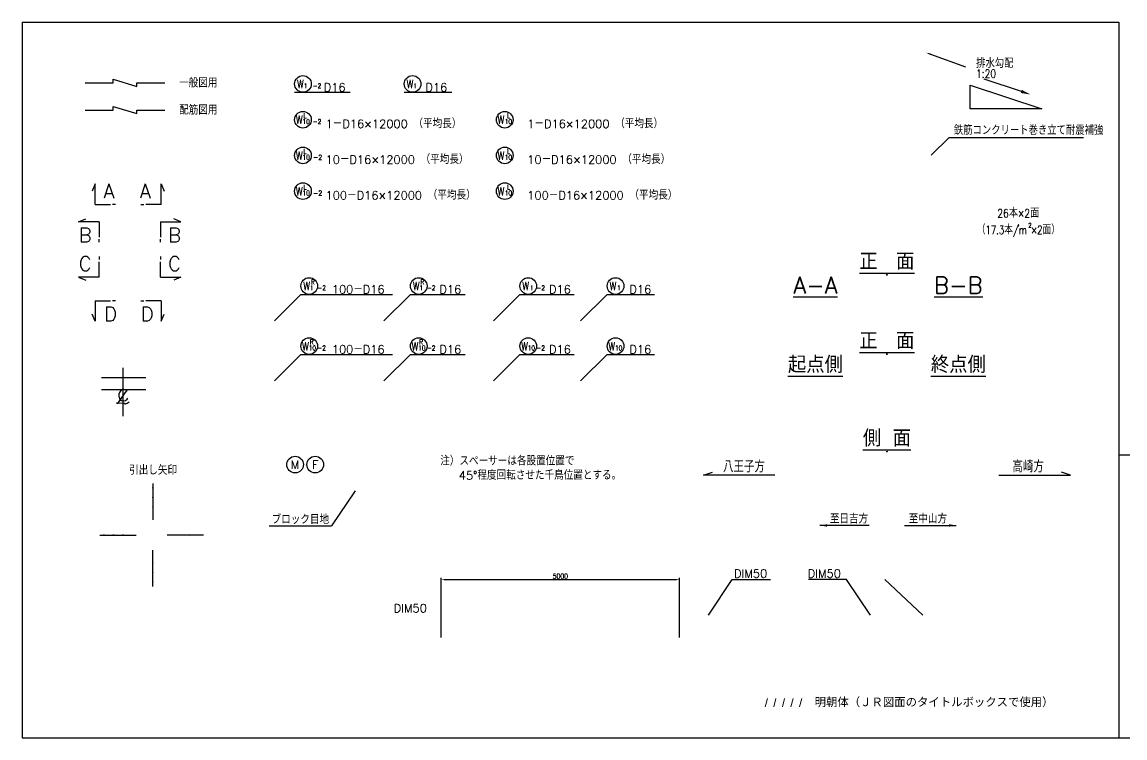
# Model space of a CAD drawing. Header units: millimetres. Extents: x -41433 to 131500, y -94900 to 39745.
# Drawn here: x -41433 to -18285, y 0 to 15033 of the extents above; entities that cross this region are included whole.
import ezdxf
from ezdxf.enums import TextEntityAlignment as Align

# ---------------------------------------------------------------- set-up
doc = ezdxf.new("R2010")
doc.units = ezdxf.units.MM
doc.header["$LTSCALE"] = 160
doc.header["$MEASUREMENT"] = 0
doc.linetypes.add('1', pattern=[0])
doc.layers.get('0').update_dxf_attribs({"linetype": 'CONTINUOUS'})
doc.layers.get('DEFPOINTS').update_dxf_attribs({"color": 53, "linetype": 'CONTINUOUS'})
for name, color, linetype in [('DIM', 6, 'CONTINUOUS'), ('DIM-L', 6, 'CONTINUOUS'), ('GAIKEI-KEIKAKU1', 3, 'CONTINUOUS'), ('TEXT', 4, 'CONTINUOUS'), ('TEXT-T', 4, 'CONTINUOUS'), ('TITLE', 3, 'CONTINUOUS')]:
    doc.layers.add(name, color=color, linetype=linetype)
doc.styles.add('DIM-TEXT', font='ROMANS', dxfattribs={"width": 0.8, "bigfont": 'EXTFONT'})
doc.styles.add('romans', font='romans.shx', dxfattribs={"bigfont": 'extfont.shx'})
doc.styles.add('SCRIPTS', font='scripts.shx', dxfattribs={"bigfont": 'extfont.shx'})
doc.styles.add('明朝', font='')
doc.styles.get('明朝').set_extended_font_data('MS Mincho')
doc.dimstyles.new('DIM30', dxfattribs={"dimscale": 30, "dimtxt": 3.5, "dimasz": 2, "dimexe": 1, "dimexo": 1, "dimgap": 0.5, "dimtad": 1, "dimdec": 0, "dimzin": 9, "dimdsep": 46, "dimtxsty": 'DIM-TEXT', "dimcen": 0, "dimclrt": 4, "dimaunit": 1, "dimadec": 4, "dimazin": 0, "dimtfac": 1, "dimtdec": 0, "dimtix": 1, "dimtmove": 2, "dimatfit": 0, "dimfxl": 1, "dimlwd": -1, "dimlwe": -1, "dimarcsym": 0})

# ---------------------------------------------------------------- blocks, each defined once
blk = doc.blocks.new('*D0')
at = {"layer": 'DEFPOINTS', "color": 0, "ltscale": 50, "transparency": 16777216}
for p in [(-27635, 3330), (-32635, 2080), (-27635, 2080)]:
    blk.add_point(p, dxfattribs=at)
at = {"layer": 'DIM', "color": 0, "ltscale": 50, "transparency": 16777216}
for p, q in [((-32635, 2110), (-32635, 3360)), ((-32575, 3330), (-27695, 3330)), ((-27635, 2110), (-27635, 3360))]:
    blk.add_line(p, q, dxfattribs=at)
for points in [[(-32575, 3340), (-32575, 3320), (-32635, 3330)], [(-27695, 3340), (-27695, 3320), (-27635, 3330)]]:
    blk.add_solid(points, dxfattribs=at)
at = {"layer": 'DIM', "color": 4, "ltscale": 50, "transparency": 16777216, "insert": (-30135, 3397), "char_height": 105, "attachment_point": 5, "style": 'DIM-TEXT'}
blk.add_mtext('5000', dxfattribs=at)

msp = doc.modelspace()

# ---------------------------------------------------------------- linework, layer by layer
at = {"ltscale": 50}
for q in [(-41433.02, 0), (-18410, 15032.64)]:
    msp.add_line((-41433.02, 15032.64), q, dxfattribs=at)
at = {"ltscale": 100}
for p in [(-18410, 15032.64), (-41433.02, 0)]:
    msp.add_line(p, (-18410, 0), dxfattribs=at)
at = {"layer": 'DEFPOINTS', "ltscale": 50}
for p, q in [((-20532.06, 10755.45), (-20512.06, 10755.45)), ((-20522.06, 10745.45), (-20522.06, 10765.45)), ((-23290.99, 9726.47), (-23270.99, 9726.47)), ((-23280.99, 9716.47), (-23280.99, 9736.47)), ((-23290.99, 8059.32), (-23270.99, 8059.32)), ((-23280.99, 8049.32), (-23280.99, 8069.32)), ((-23280.99, 6004.68), (-23280.99, 6024.68)), ((-23290.99, 6014.68), (-23270.99, 6014.68))]:
    msp.add_line(p, q, dxfattribs=at)
at = {"layer": 'DEFPOINTS', "color": 8, "ltscale": 50}
for p, q in [((-39311.11, 6754.72), (-39311.11, 7768.62)), ((-39767.78, 7566.37), (-38835.24, 7566.37)), ((-39767.78, 7316.37), (-38835.24, 7316.37))]:
    msp.add_line(p, q, dxfattribs=at)
at = {"layer": 'DEFPOINTS'}
msp.add_lwpolyline([(-18410, 0), (-10000, 0), (-10000, 5940), (-18410, 5940), (-18410, 0)], dxfattribs=at)
at = {"layer": 'DEFPOINTS', "ltscale": 50}
for centre in [(-20522.06, 10755.45), (-23280.99, 9726.47), (-23280.99, 8059.32), (-23280.99, 6014.68)]:
    msp.add_circle(centre, 5, dxfattribs=at)
at = {"layer": 'DIM', "ltscale": 50}
for p, q in [((-21974.63, 12610.96), (-19154.51, 12610.96)), ((-38688.65, 5341.2), (-38688.65, 4581.04)), ((-39799.39, 4260.61), (-39039.23, 4260.61)), ((-37625.69, 4260.61), (-38385.85, 4260.61)), ((-38688.65, 3180.03), (-38688.65, 3940.18))]:
    msp.add_line(p, q, dxfattribs=at)
msp.add_lwpolyline([(-22367.1, 14356.86), (-21630.84, 14094.87)], dxfattribs=at)
for points in [[(-22372.69, 14341.15), (-22461.31, 14390.38), (-22361.51, 14372.56)], [(-38705.31, 5241.2), (-38688.65, 5341.2), (-38671.98, 5241.2)], [(-38705.31, 5041.2), (-38688.65, 5141.2), (-38671.98, 5041.2)], [(-38705.31, 4841.2), (-38688.65, 4941.2), (-38671.98, 4841.2)], [(-39699.39, 4243.94), (-39799.39, 4260.61), (-39699.39, 4277.28)], [(-39499.39, 4243.94), (-39599.39, 4260.61), (-39499.39, 4277.28)], [(-39299.39, 4243.94), (-39399.39, 4260.61), (-39299.39, 4277.28)], [(-38125.69, 4243.94), (-38025.69, 4260.61), (-38125.69, 4277.28)], [(-37925.69, 4243.94), (-37825.69, 4260.61), (-37925.69, 4277.28)], [(-37725.69, 4243.94), (-37625.69, 4260.61), (-37725.69, 4277.28)], [(-38705.31, 3680.03), (-38688.65, 3580.03), (-38671.98, 3680.03)], [(-38705.31, 3480.03), (-38688.65, 3380.03), (-38671.98, 3480.03)], [(-38705.31, 3280.03), (-38688.65, 3180.03), (-38671.98, 3280.03)]]:
    msp.add_solid(points, dxfattribs=at)
at = {"layer": 'DIM-L', "ltscale": 50}
msp.add_line((-36243.4, 4452.16), (-34940.37, 4452.16), dxfattribs=at)
at = {"layer": 'GAIKEI-KEIKAKU1', "color": 6, "linetype": '1', "ltscale": 50}
for p, q in [((-40106.13, 13756.46), (-39521.65, 13756.46)), ((-39521.65, 13756.46), (-39521.65, 13831.46)), ((-39521.65, 13831.46), (-39021.65, 13681.46)), ((-39021.65, 13756.46), (-38437.17, 13756.46)), ((-39021.65, 13681.46), (-39021.65, 13756.46)), ((-39521.65, 13259.64), (-39021.65, 13109.64)), ((-39521.65, 13184.64), (-39521.65, 13259.64)), ((-40106.13, 13184.64), (-39521.65, 13184.64)), ((-39021.65, 13109.64), (-39021.65, 13184.64)), ((-39021.65, 13184.64), (-38437.17, 13184.64))]:
    msp.add_line(p, q, dxfattribs=at)
at = {"layer": 'TEXT', "color": 6, "ltscale": 50}
for p, q in [((-35711.74, 13557.21), (-34543.24, 13557.21)), ((-33411.74, 13557.21), (-32413.02, 13557.21)), ((-36137.8, 8758.26), (-35580.98, 9315.08)), ((-35580.98, 9315.08), (-33658.7, 9315.08)), ((-33839.21, 8758.26), (-33282.4, 9315.08)), ((-33282.4, 9315.08), (-32132.98, 9315.08)), ((-31540.63, 8758.26), (-30983.81, 9315.08)), ((-30983.81, 9315.08), (-29846.15, 9315.08)), ((-29709.04, 8758.26), (-29152.22, 9315.08)), ((-29152.22, 9315.08), (-28160.74, 9315.08)), ((-36137.8, 7497.31), (-35580.98, 8054.12)), ((-35580.98, 8054.12), (-33658.7, 8054.12)), ((-33839.21, 7497.31), (-33282.4, 8054.12)), ((-33282.4, 8054.12), (-32132.98, 8054.12)), ((-31540.63, 7497.31), (-30983.81, 8054.12)), ((-30983.81, 8054.12), (-29846.15, 8054.12)), ((-29709.04, 7497.31), (-29152.22, 8054.12)), ((-29152.22, 8054.12), (-28160.74, 8054.12)), ((-27130.99, 5514.68), (-26943.05, 5583.09)), ((-19430.99, 5514.68), (-19618.93, 5583.09)), ((-25630.99, 5514.68), (-27130.99, 5514.68)), ((-20930.99, 5514.68), (-19430.99, 5514.68)), ((-34443.03, 5191.87), (-34940.37, 4452.16)), ((-23652.9, 4462.26), (-24690.47, 4462.26)), ((-22909.07, 4462.26), (-21825.53, 4462.26))]:
    msp.add_line(p, q, dxfattribs=at)
at = {"layer": 'TEXT', "linetype": 'Continuous', "ltscale": 50}
for p, q in [((-39253.11, 7271.37), (-39436.11, 7016.37)), ((-39388.61, 7256.37), (-39405.11, 7218.87)), ((-39405.11, 7218.87), (-39405.11, 7166.37)), ((-39362.61, 7292.37), (-39388.61, 7256.37)), ((-39323.61, 7316.37), (-39362.61, 7292.37)), ((-39298.61, 7316.37), (-39323.61, 7316.37)), ((-39271.11, 7310.37), (-39298.61, 7316.37)), ((-39242.11, 7296.37), (-39271.11, 7310.37)), ((-39223.61, 7272.37), (-39242.11, 7296.37)), ((-39441.11, 7036.37), (-39276.11, 7026.37)), ((-39436.11, 7016.37), (-39441.11, 7036.37)), ((-39405.11, 7166.37), (-39396.11, 7158.37)), ((-39396.11, 7158.37), (-39381.11, 7108.87)), ((-39381.11, 7108.87), (-39353.61, 7086.37)), ((-39353.61, 7086.37), (-39323.61, 7078.87)), ((-39323.61, 7078.87), (-39298.61, 7078.87)), ((-39298.61, 7078.87), (-39261.11, 7087.37)), ((-39276.11, 7026.37), (-39282.11, 7016.37)), ((-39282.11, 7016.37), (-39263.11, 7016.37)), ((-39263.11, 7016.37), (-39229.11, 7028.37)), ((-39261.11, 7087.37), (-39229.11, 7114.37)), ((-39229.11, 7114.37), (-39213.11, 7136.37)), ((-39229.11, 7028.37), (-39186.11, 7058.87))]:
    msp.add_line(p, q, dxfattribs=at)
at = {"layer": 'TEXT', "color": 6, "ltscale": 50}
for centre in [(-35536.74, 13732.21), (-33236.74, 13732.21), (-35536.74, 12982.21), (-31303.35, 12982.21), (-35536.74, 12232.21), (-31303.35, 12232.21), (-35536.74, 11482.21), (-31303.35, 11482.21), (-35405.98, 9490.08), (-33107.4, 9490.08), (-30808.81, 9490.08), (-28977.22, 9490.08), (-35405.98, 8229.12), (-33107.4, 8229.12), (-30808.81, 8229.12), (-28977.22, 8229.12), (-35702.38, 5739.44), (-35280.65, 5739.44)]:
    msp.add_circle(centre, 175, dxfattribs=at)
for points in [[(-24540.47, 4437.26), (-24690.47, 4462.26), (-24540.47, 4487.26)], [(-21975.53, 4437.26), (-21825.53, 4462.26), (-21975.53, 4487.26)]]:
    msp.add_solid(points, dxfattribs=at)
at = {"layer": 'TEXT-T', "color": 6, "ltscale": 50}
for p, q in [((-21531.71, 13210.6), (-21531.71, 13710.6)), ((-21531.71, 13710.6), (-20031.71, 13210.6)), ((-20031.71, 13210.6), (-21531.71, 13210.6))]:
    msp.add_line(p, q, dxfattribs=at)
msp.add_lwpolyline([(-20458.87, 13575.04), (-21237.6, 13834.61)], dxfattribs=at)
msp.add_solid([(-20448.33, 13606.66), (-20269.14, 13511.79), (-20469.42, 13543.42)], dxfattribs=at)
at = {"layer": 'TITLE', "ltscale": 50}
for p, q in [((-39896.89, 11632.35), (-39961.17, 11482.35)), ((-39896.89, 11203.78), (-39896.89, 11632.35)), ((-38513.37, 11632.35), (-38449.08, 11482.35)), ((-38513.37, 11203.78), (-38513.37, 11632.35)), ((-39896.89, 11203.78), (-39575.46, 11203.78)), ((-39468.32, 11203.78), (-39532.6, 11203.78)), ((-38941.94, 11203.78), (-38877.66, 11203.78)), ((-38513.37, 11203.78), (-38834.8, 11203.78)), ((-40245.02, 10837.4), (-40095.02, 10901.68)), ((-38100.89, 10837.4), (-38250.89, 10901.68)), ((-39816.45, 10837.4), (-40245.02, 10837.4)), ((-39816.45, 10837.4), (-39816.45, 10515.97)), ((-38529.46, 10837.4), (-38529.46, 10515.97)), ((-38529.46, 10837.4), (-38100.89, 10837.4)), ((-39816.45, 10408.82), (-39816.45, 10473.11)), ((-38529.46, 10408.82), (-38529.46, 10473.11)), ((-39816.45, 10107.67), (-39816.45, 10043.39)), ((-39816.45, 9679.1), (-39816.45, 10000.53)), ((-38529.46, 10107.67), (-38529.46, 10043.39)), ((-38529.46, 9679.1), (-38529.46, 10000.53)), ((-40245.02, 9679.1), (-40095.02, 9614.82)), ((-39816.45, 9679.1), (-40245.02, 9679.1)), ((-38529.46, 9679.1), (-38100.89, 9679.1)), ((-38100.89, 9679.1), (-38250.89, 9614.82)), ((-39896.89, 9180.39), (-39896.89, 8751.82)), ((-39896.89, 9180.39), (-39575.46, 9180.39)), ((-39468.32, 9180.39), (-39532.6, 9180.39)), ((-38941.94, 9180.39), (-38877.66, 9180.39)), ((-38513.37, 9180.39), (-38834.8, 9180.39)), ((-38513.37, 9180.39), (-38513.37, 8751.82)), ((-39896.89, 8751.82), (-39961.17, 8901.82)), ((-38513.37, 8751.82), (-38449.08, 8901.82))]:
    msp.add_line(p, q, dxfattribs=at)

# ---------------------------------------------------------------- texts
at = {"layer": 'DIM-L', "color": 4, "ltscale": 50, "style": 'romans', "width": 0.8}
for p in [(-35521.74, 13642.21), (-33221.74, 13642.21)]:
    msp.add_text('1', height=100, dxfattribs=at).set_placement(p)
at = {"layer": 'TEXT', "linetype": 'ByBlock', "ltscale": 50, "style": 'DIM-TEXT', "width": 0.8}
for s, p in [('排水勾配', (-21408.74, 14073.28)), ('1:20', (-21408.74, 13862.98)), ('鉄筋コンクリート巻き立て耐震補強', (-21875.5, 12667.59))]:
    msp.add_text(s, height=175, dxfattribs=at).set_placement(p)
at = {"layer": 'TEXT', "ltscale": 50}
for s, height, style, p in [('一般図用', 175, 'romans', (-38136.34, 13661.82)), (' D16', 175, 'romans', (-35221.74, 13574.71)), (' D16', 175, 'romans', (-33085.44, 13574.71)), ('配筋図用', 175, 'romans', (-38136.34, 13092.22)), ('1－D16×12000 （平均長）', 175, 'romans', (-35061.74, 12807.21)), ('1－D16×12000 （平均長）', 175, 'romans', (-30828.35, 12807.21)), ('-2', 100, 'romans', (-35328.53, 12142.21)), ('10－D16×12000 （平均長）', 175, 'romans', (-35061.74, 12057.21)), ('10－D16×12000 （平均長）', 175, 'romans', (-30828.35, 12057.21)), ('-2', 100, 'romans', (-35328.53, 11392.21)), ('100－D16×12000 （平均長）', 175, 'romans', (-35061.74, 11307.21)), ('100－D16×12000 （平均長）', 175, 'romans', (-30828.35, 11307.21)), ('100－D16', 175, 'romans', (-34930.98, 9332.58)), (' D16', 175, 'romans', (-32792.4, 9332.58)), (' D16', 175, 'romans', (-30493.81, 9332.58)), (' D16', 175, 'romans', (-28805.56, 9332.58)), ('100－D16', 175, 'romans', (-34930.98, 8071.62)), (' D16', 175, 'romans', (-32792.4, 8071.62)), (' D16', 175, 'romans', (-30493.81, 8071.62)), (' D16', 175, 'romans', (-28805.56, 8071.62)), ('注）スぺーサーは各設置位置で', 175, 'romans', (-32656.14, 5724.45)), ('引出し矢印', 175, 'romans', (-39185.52, 5528.76)), ('45°程度回転させた千鳥位置とする。', 175, 'romans', (-32266.11, 5424.45)), ('ブロック目地', 175, 'romans', (-36195.4, 4494.27)), ('至日吉方', 175, 'romans', (-24479.51, 4507.47)), ('至中山方', 175, 'romans', (-22824.26, 4507.47)), ('DIM50', 175, 'romans', (-26491.4, 3364.61)), ('DIM50', 175, 'romans', (-24944.73, 3364.61)), ('l l l l l ', 175, 'SCRIPTS', (-25865.8, 652.28)), ('明朝体（ＪＲ図面のタイトルボックスで使用）', 175, '明朝', (-24797.39, 667.04))]:
    msp.add_text(s, height=height, dxfattribs=dict(at, style=style)).set_placement(p)
at = {"layer": 'TEXT', "ltscale": 50, "width": 0.8}
for s, height, style, p in [('W', 175, 'romans', (-35661.74, 13642.21)), ('-2', 100, 'romans', (-35328.53, 13642.21)), ('W', 175, 'romans', (-33361.74, 13642.21)), ('W', 175, 'romans', (-35686.74, 12892.21)), ('10', 100, 'romans', (-35546.74, 12892.21)), ('L', 100, 'romans', (-35525.45, 13017.21)), ('-2', 100, 'romans', (-35328.53, 12892.21)), ('W', 175, 'romans', (-31453.35, 12892.21)), ('10', 100, 'romans', (-31300.47, 12892.21)), ('L', 100, 'romans', (-31253.39, 13017.21)), ('W', 175, 'romans', (-35686.74, 12142.21)), ('L', 100, 'romans', (-35525.45, 12267.21)), ('W', 175, 'romans', (-31453.35, 12142.21)), ('L', 100, 'romans', (-31253.39, 12267.21)), ('10', 100, 'romans', (-35546.74, 12142.21)), ('10', 100, 'romans', (-31300.47, 12142.21)), ('L', 100, 'romans', (-35525.45, 11517.21)), ('L', 100, 'romans', (-31253.38, 11517.21)), ('W', 175, 'romans', (-35686.74, 11392.21)), ('10', 100, 'romans', (-35546.74, 11392.21)), ('W', 175, 'romans', (-31453.35, 11392.21)), ('10', 100, 'romans', (-31300.47, 11392.21)), ('W', 175, 'romans', (-35530.98, 9400.08)), ('1', 100, 'romans', (-35390.98, 9400.08)), ('R', 100, 'romans', (-35369.69, 9525.08)), ('-2', 100, 'romans', (-35230.98, 9400.08)), ('W', 175, 'romans', (-33232.4, 9400.08)), ('1', 100, 'romans', (-33092.4, 9400.08)), ('R', 100, 'romans', (-33071.11, 9525.08)), ('-2', 100, 'romans', (-32932.4, 9400.08)), ('W', 175, 'romans', (-30933.81, 9400.08)), ('1', 100, 'romans', (-30773.53, 9400.08)), ('-2', 100, 'romans', (-30633.81, 9400.08)), ('W', 175, 'romans', (-29102.22, 9400.08)), ('1', 100, 'romans', (-28941.94, 9400.08)), ('R', 100, 'romans', (-35394.69, 8264.12)), ('R', 100, 'romans', (-33096.11, 8264.12)), ('W', 175, 'romans', (-35555.98, 8139.12)), ('10', 100, 'romans', (-35415.98, 8139.12)), ('-2', 100, 'romans', (-35230.98, 8139.12)), ('W', 175, 'romans', (-33257.4, 8139.12)), ('10', 100, 'romans', (-33117.4, 8139.12)), ('-2', 100, 'romans', (-32932.4, 8139.12)), ('W', 175, 'romans', (-30958.81, 8139.12)), ('10', 100, 'romans', (-30818.81, 8139.12)), ('-2', 100, 'romans', (-30633.81, 8139.12)), ('W', 175, 'romans', (-29127.22, 8139.12)), ('10', 100, 'romans', (-28987.22, 8139.12)), ('八王子方', 250, 'DIM-TEXT', (-26720.52, 5576.69)), ('高崎方', 250, 'DIM-TEXT', (-20647.13, 5576.69))]:
    msp.add_text(s, height=height, dxfattribs=dict(at, style=style)).set_placement(p)
at = {"layer": 'TEXT', "ltscale": 50, "style": 'romans'}
for s, p in [('M', (-35702.38, 5739.44)), ('F', (-35280.65, 5739.44))]:
    msp.add_text(s, height=175, dxfattribs=at).set_placement(p, align=Align.MIDDLE_CENTER)
msp.add_text('DIM50', height=175, dxfattribs=at).set_placement((-33634.89, 2725.05), align=Align.MIDDLE_LEFT)
at = {"layer": 'TEXT-T', "ltscale": 50, "style": 'DIM-TEXT'}
for s, height, width, p in [('26本×2面', 175, 0.8, (-20521.85, 11017.95)), ('（17.3本/m ×2面）', 175, 0.75, (-20521.85, 10667.95)), ('2', 95.28, 0.8, (-20279.05, 10764.17))]:
    msp.add_text(s, height=height, dxfattribs=dict(at, width=width)).set_placement(p, align=Align.MIDDLE_CENTER)
at = {"layer": 'TITLE', "ltscale": 50, "style": 'romans'}
for s, p in [('A', (-39724.79, 11332.35)), ('A', (-38962.64, 11332.35)), ('B', (-40244.01, 10408.82)), ('B', (-38368.09, 10408.82)), ('C', (-40244.01, 9807.67)), ('C', (-38368.09, 9807.67)), ('D', (-39709.22, 8751.82)), ('D', (-38941.94, 8751.82))]:
    msp.add_text(s, height=300, dxfattribs=at).set_placement(p)
for s, p in [('%%U正\u3000面', (-23280.99, 9726.47)), ('%%UA-A', (-24780.99, 9226.47)), ('%%UB-B', (-21780.99, 9226.47)), ('%%U正\u3000面', (-23280.99, 8059.32)), ('%%U起点側', (-24780.99, 7559.32)), ('%%U終点側', (-21780.99, 7559.32)), ('%%u側 面', (-23280.99, 6014.68)), ('%%u側 面', (-23280.99, 6014.68))]:
    msp.add_text(s, height=350, dxfattribs=at).set_placement(p, align=Align.BOTTOM_CENTER)

# ---------------------------------------------------------------- dimensions: what is measured, and where the dimension line sits
at = {"layer": 'DIM', "ltscale": 50}
dim = msp.add_linear_dim(base=(-27634.89, 3329.61), p1=(-32634.89, 2079.61), p2=(-27634.89, 2079.61), dimstyle='DIM30', dxfattribs=at)
dim.commit()
dim.dimension.update_dxf_attribs({"geometry": '*D0', "text_midpoint": (-30134.89, 3397.11)})

# ---------------------------------------------------------------- leaders
msp.add_leader([(-22351.44, 12240.37), (-21974.63, 12610.96)], dimstyle='DIM30', dxfattribs=at)
at = {"layer": 'DIM-L', "ltscale": 50}
for points in [[(-27026.4, 2579.61), (-26526.4, 3329.61), (-25726.4, 3329.61)], [(-23626.4, 2579.61), (-24126.4, 3329.61), (-24926.4, 3329.61)], [(-22526.4, 2579.61), (-23326.4, 3329.61)]]:
    msp.add_leader(points, dimstyle='DIM30', dxfattribs=at)

doc.saveas('drawing.dxf')
